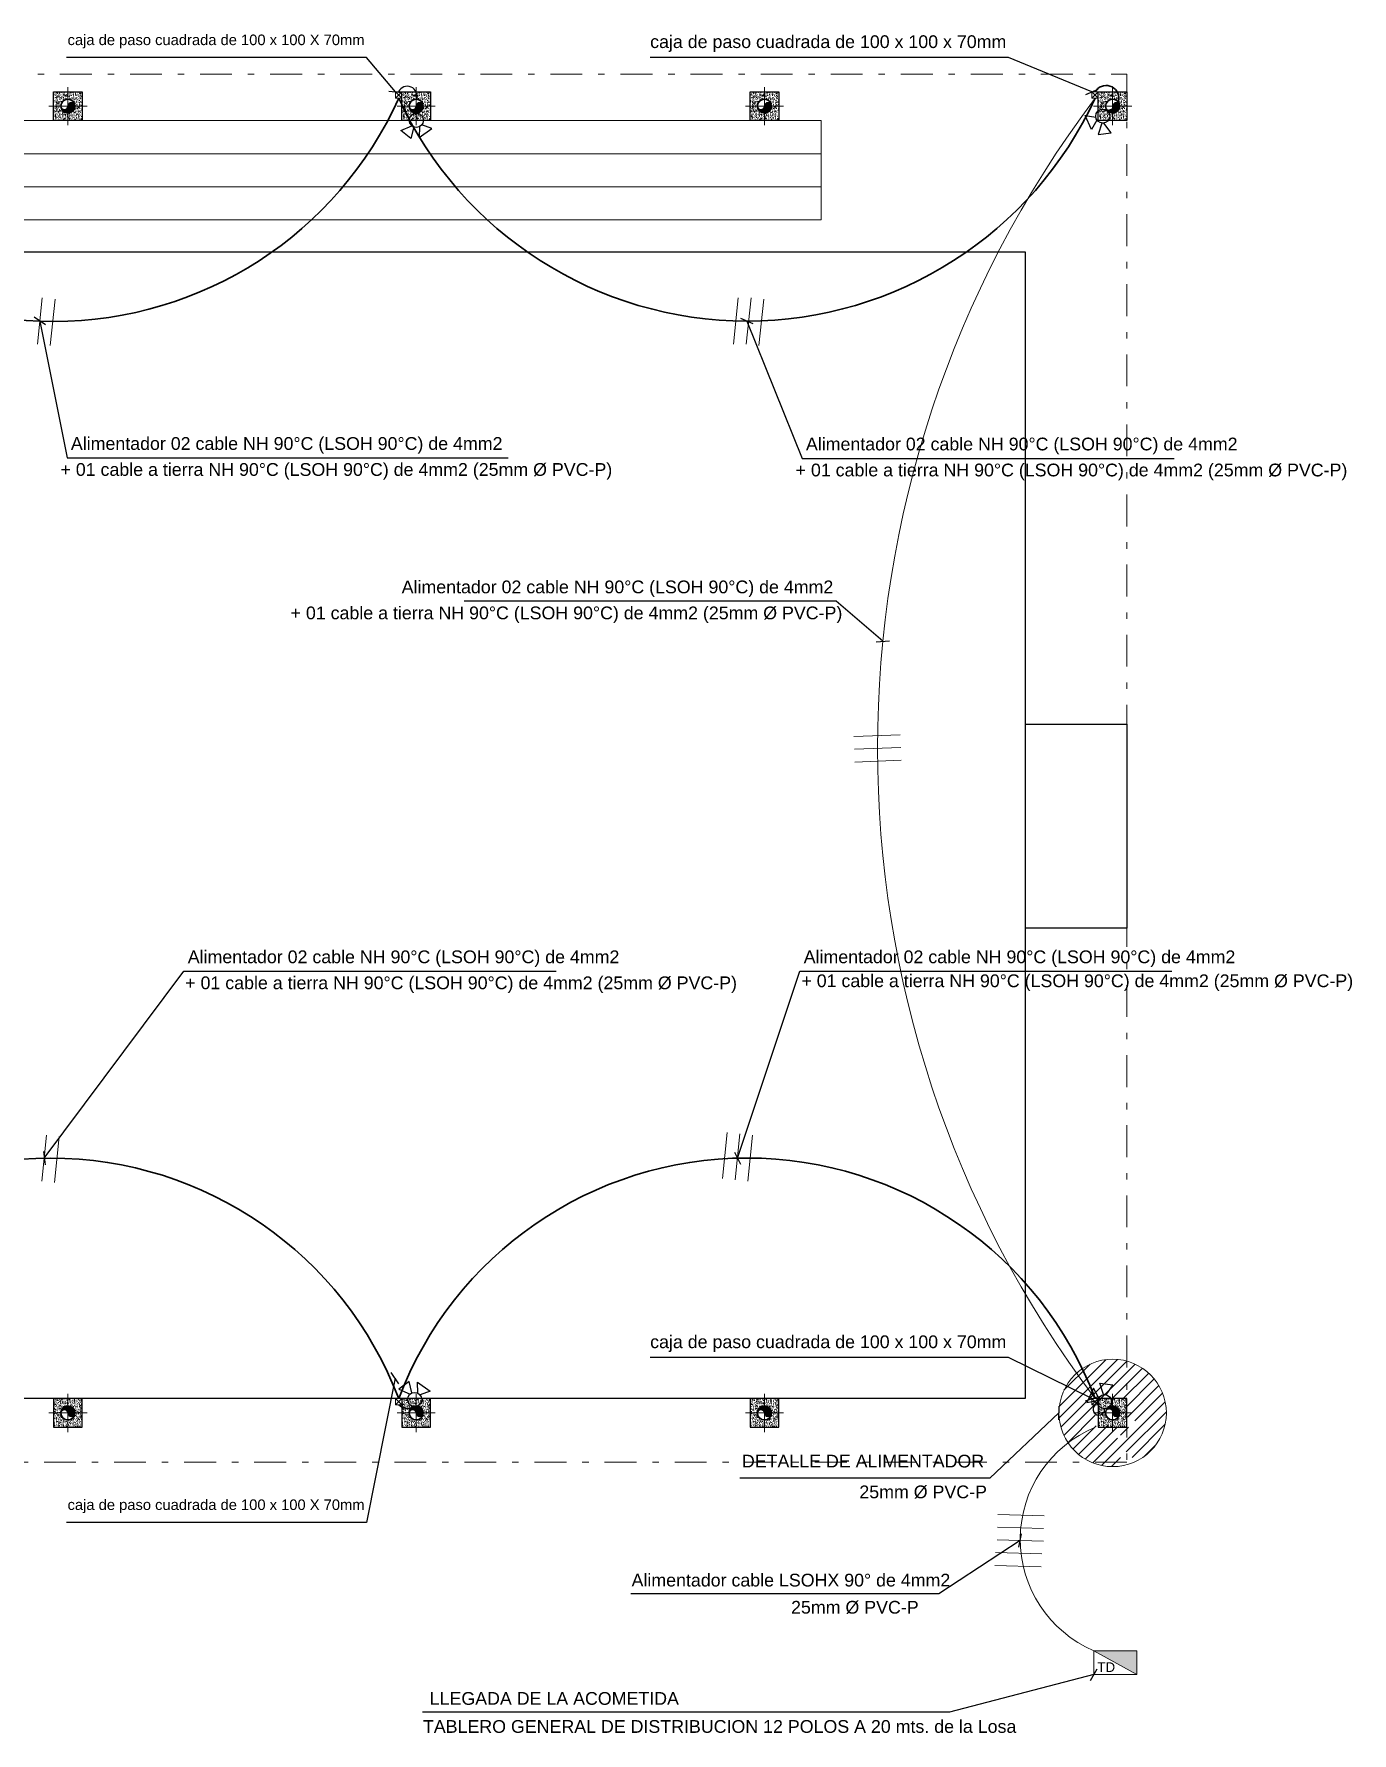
# Model space of a CAD drawing. Header units: metres. Extents: x 772934 to 773467, y 8442002 to 8442594.
# Drawn here: x 773079.42 to 773100.11, y 8442108.64 to 8442135.3 of the extents above; entities that cross this region are included whole.
import ezdxf

# ---------------------------------------------------------------- set-up
doc = ezdxf.new("R2010")
doc.units = ezdxf.units.M
doc.linetypes.add('DASHDOT', pattern=[1, 0.5, -0.25, 0, -0.25])
for name, color, linetype in [('C-ROAD-PROF-PROJ', 92, 'Continuous'), ('F2336', 2, 'Continuous'), ('TEXTOS-CHICOS-03', 3, 'Continuous')]:
    doc.layers.add(name, color=color, linetype=linetype)
for name, color, linetype, lineweight in [('COLUMNASS', 9, 'Continuous', 25), ('COTA', 1, 'Continuous', 9), ('COTAS', 40, 'Continuous', 5), ('COTAS-01', 1, 'Continuous', 9), ('ELEMENTOS', 2, 'Continuous', 5), ('IE-iluminacion', 3, 'Continuous', 35), ('MURO...', 112, 'Continuous', 30), ('N.P.T', 61, 'DASHDOT', 9), ('PLUMA0.00', 253, 'Continuous', 0), ('SIMBOLOSS', 140, 'Continuous', 13)]:
    doc.layers.add(name, color=color, linetype=linetype, lineweight=lineweight)
doc.layers.add('GRADERIA', color=7, linetype='Continuous', lineweight=15, true_color=0xc75757)
doc.styles.add('ARIAL', font='arial.ttf', dxfattribs={"width": 1.1})
doc.styles.get("Standard").update_dxf_attribs({"font": 'simplex.shx'})
doc.dimstyles.new('ISO-25', dxfattribs={"dimscale": 0, "dimtxt": 0.18, "dimasz": 0.08, "dimexe": 0.09, "dimexo": 0.5, "dimgap": 0.35, "dimtad": 0, "dimtih": 1, "dimtoh": 1, "dimzin": 3, "dimtxsty": 'Standard', "dimblk": 'OBLIQUE', "dimcen": -3, "dimclrd": 256, "dimclre": 256, "dimadec": 0, "dimazin": 0, "dimtfac": 1, "dimtmove": 2, "dimatfit": 2, "dimldrblk": 'OBLIQUE', "dimfxl": 1, "dimfxlon": 1, "dimtolj": 2, "dimarcsym": 0})

# ---------------------------------------------------------------- blocks, each defined once
blk = doc.blocks.new('_Oblique')
at = {"color": 0, "linetype": 'ByBlock', "lineweight": -2}
blk.add_line((-0.5, -0.5), (0.5, 0.5), dxfattribs=at)
blk = doc.blocks.new('TABLERO')
at = {"layer": 'SIMBOLOSS', "linetype": 'Continuous'}
for p, q in [((-0.225, 0), (0.225, 0)), ((-0.225, 0), (-0.225, -0.25)), ((-0.225, -0.25), (0.225, 0)), ((0.225, 0), (0.225, -0.25)), ((-0.225, -0.25), (0.225, -0.25))]:
    blk.add_line(p, q, dxfattribs=at)
blk.add_solid([(0.225, 0), (-0.225, -0.25), (0.225, -0.25)], dxfattribs=at)

msp = doc.modelspace()

# ---------------------------------------------------------------- hatches: boundary and pattern name
at = {"linetype": 'Continuous', "lineweight": 0}
h = msp.add_hatch(dxfattribs=at)
h.set_pattern_fill('AR-CONC', color=256, scale=0.01, angle=90, style=0)
h.set_pattern_definition([(140, (773080.15327, 8442133.52075), (0.0062752, 0.071726), [0.0075, -0.0825]), (85, (773080.15327, 8442133.52075), (-0.075219, -0.013875), [0.006, -0.066]), (190.451, (773080.15379, 8442133.526725), (-0.068944, 0.057851), [0.006374, -0.070114]), (136.184, (773080.13327, 8442133.52075), (0.016552, 0.106724), [0.01125, -0.12375]), (186.636, (773080.13465, 8442133.52964), (-0.097412, 0.093466), [0.009561, -0.105171]), (81.184, (773080.13327, 8442133.52075), (-0.097412, 0.093466), [0.009, -0.099]), (111, (773080.13827, 8442133.53075), (0.040262, 0.0596907), [0.0075, -0.0825]), (56, (773080.13827, 8442133.53075), (-0.072515, 0.0243315), [0.006, -0.066]), (161.451, (773080.14162, 8442133.53572), (-0.032253, 0.0840223), [0.006374, -0.070114]), (127.5, (773080.153268, 8442133.520748), (-0.0332894, 0.001216), [0, -0.0652, 0, -0.067, 0, -0.06625]), (97.5, (773080.153268, 8442133.520748), (-0.0394412, 0.026307), [0, -0.0382, 0, -0.0637, 0, -0.02525]), (57.5, (773080.153268, 8442133.498448), (0.0022555, 0.05338224), [0, -0.025, 0, -0.078, 0, -0.1035]), (47.5, (773080.15327, 8442133.48845), (-0.0100105, 0.0583186), [0, -0.0325, 0, -0.0518, 0, -0.0735])])
edge = h.paths.add_edge_path()
edge.add_line((773079.728, 8442134.171), (773079.844, 8442134.171))
edge.add_arc((773079.953, 8442134.171), 0.11, 540, 630)
edge.add_line((773079.953, 8442134.061), (773079.953, 8442133.946))
edge.add_line((773079.953, 8442133.946), (773079.728, 8442133.946))
edge.add_line((773079.728, 8442133.946), (773079.728, 8442134.171))
edge = h.paths.add_edge_path()
edge.add_line((773079.728, 8442134.396), (773079.953, 8442134.396))
edge.add_line((773079.953, 8442134.396), (773079.953, 8442134.28))
edge.add_arc((773079.953, 8442134.171), 0.11, 450, 540)
edge.add_line((773079.844, 8442134.171), (773079.728, 8442134.171))
edge.add_line((773079.728, 8442134.171), (773079.728, 8442134.396))
edge = h.paths.add_edge_path()
edge.add_line((773080.178, 8442134.171), (773080.063, 8442134.171))
edge.add_arc((773079.953, 8442134.171), 0.11, 360.0041, 450)
edge.add_line((773079.953, 8442134.28), (773079.953, 8442134.396))
edge.add_line((773079.953, 8442134.396), (773080.178, 8442134.396))
edge.add_line((773080.178, 8442134.396), (773080.178, 8442134.171))
edge = h.paths.add_edge_path()
edge.add_line((773080.063, 8442134.171), (773080.178, 8442134.171))
edge.add_line((773080.178, 8442134.171), (773080.178, 8442133.946))
edge.add_line((773080.178, 8442133.946), (773079.953, 8442133.946))
edge.add_line((773079.953, 8442133.946), (773079.953, 8442134.061))
edge.add_arc((773079.953, 8442134.171), 0.11, 630, 720.0041)
h = msp.add_hatch(dxfattribs=at)
h.set_pattern_fill('AR-CONC', color=256, scale=0.01, angle=90, style=0)
h.set_pattern_definition([(140, (773085.619935, 8442133.52075), (0.0062752, 0.071726), [0.0075, -0.0825]), (85, (773085.619935, 8442133.52075), (-0.075219, -0.013875), [0.006, -0.066]), (190.451, (773085.62046, 8442133.526725), (-0.068944, 0.057851), [0.006374, -0.070114]), (136.184, (773085.599935, 8442133.52075), (0.016552, 0.106724), [0.01125, -0.12375]), (186.636, (773085.60131, 8442133.52964), (-0.097412, 0.093466), [0.009561, -0.105171]), (81.184, (773085.59993, 8442133.52075), (-0.097412, 0.093466), [0.009, -0.099]), (111, (773085.604935, 8442133.53075), (0.040262, 0.0596907), [0.0075, -0.0825]), (56, (773085.604935, 8442133.53075), (-0.072515, 0.0243315), [0.006, -0.066]), (161.451, (773085.60829, 8442133.53572), (-0.032253, 0.0840223), [0.006374, -0.070114]), (127.5, (773085.619935, 8442133.520748), (-0.0332894, 0.001216), [0, -0.0652, 0, -0.067, 0, -0.06625]), (97.5, (773085.619935, 8442133.520748), (-0.0394412, 0.026307), [0, -0.0382, 0, -0.0637, 0, -0.02525]), (57.5, (773085.619935, 8442133.498448), (0.0022555, 0.05338224), [0, -0.025, 0, -0.078, 0, -0.1035]), (47.5, (773085.619935, 8442133.48845), (-0.0100105, 0.0583186), [0, -0.0325, 0, -0.0518, 0, -0.0735])])
edge = h.paths.add_edge_path()
edge.add_line((773085.195, 8442134.171), (773085.31, 8442134.171))
edge.add_arc((773085.42, 8442134.171), 0.11, 540, 630)
edge.add_line((773085.42, 8442134.061), (773085.42, 8442133.946))
edge.add_line((773085.42, 8442133.946), (773085.195, 8442133.946))
edge.add_line((773085.195, 8442133.946), (773085.195, 8442134.171))
edge = h.paths.add_edge_path()
edge.add_line((773085.195, 8442134.396), (773085.42, 8442134.396))
edge.add_line((773085.42, 8442134.396), (773085.42, 8442134.28))
edge.add_arc((773085.42, 8442134.171), 0.11, 450, 540)
edge.add_line((773085.31, 8442134.171), (773085.195, 8442134.171))
edge.add_line((773085.195, 8442134.171), (773085.195, 8442134.396))
edge = h.paths.add_edge_path()
edge.add_line((773085.645, 8442134.171), (773085.529, 8442134.171))
edge.add_arc((773085.42, 8442134.171), 0.11, 360.0041, 450)
edge.add_line((773085.42, 8442134.28), (773085.42, 8442134.396))
edge.add_line((773085.42, 8442134.396), (773085.645, 8442134.396))
edge.add_line((773085.645, 8442134.396), (773085.645, 8442134.171))
edge = h.paths.add_edge_path()
edge.add_line((773085.529, 8442134.171), (773085.645, 8442134.171))
edge.add_line((773085.645, 8442134.171), (773085.645, 8442133.946))
edge.add_line((773085.645, 8442133.946), (773085.42, 8442133.946))
edge.add_line((773085.42, 8442133.946), (773085.42, 8442134.061))
edge.add_arc((773085.42, 8442134.171), 0.11, 630, 720.0041)
h = msp.add_hatch(dxfattribs=at)
h.set_pattern_fill('AR-CONC', color=256, scale=0.01, angle=90, style=0)
h.set_pattern_definition([(140, (773091.0866, 8442133.52075), (0.0062752, 0.071726), [0.0075, -0.0825]), (85, (773091.0866, 8442133.52075), (-0.075219, -0.013875), [0.006, -0.066]), (190.451, (773091.087124, 8442133.526725), (-0.068944, 0.057851), [0.006374, -0.070114]), (136.184, (773091.0666, 8442133.52075), (0.016552, 0.106724), [0.01125, -0.12375]), (186.636, (773091.06798, 8442133.52964), (-0.097412, 0.093466), [0.009561, -0.105171]), (81.184, (773091.0666, 8442133.52075), (-0.097412, 0.093466), [0.009, -0.099]), (111, (773091.0716, 8442133.53075), (0.040262, 0.0596907), [0.0075, -0.0825]), (56, (773091.0716, 8442133.53075), (-0.072515, 0.0243315), [0.006, -0.066]), (161.451, (773091.07496, 8442133.53572), (-0.032253, 0.0840223), [0.006374, -0.070114]), (127.5, (773091.086602, 8442133.520748), (-0.0332894, 0.001216), [0, -0.0652, 0, -0.067, 0, -0.06625]), (97.5, (773091.0866, 8442133.520748), (-0.0394412, 0.026307), [0, -0.0382, 0, -0.0637, 0, -0.02525]), (57.5, (773091.086602, 8442133.498448), (0.0022555, 0.05338224), [0, -0.025, 0, -0.078, 0, -0.1035]), (47.5, (773091.0866, 8442133.48845), (-0.0100105, 0.0583186), [0, -0.0325, 0, -0.0518, 0, -0.0735])])
edge = h.paths.add_edge_path()
edge.add_line((773090.662, 8442134.171), (773090.777, 8442134.171))
edge.add_arc((773090.887, 8442134.171), 0.11, 540, 630)
edge.add_line((773090.887, 8442134.061), (773090.887, 8442133.946))
edge.add_line((773090.887, 8442133.946), (773090.662, 8442133.946))
edge.add_line((773090.662, 8442133.946), (773090.662, 8442134.171))
edge = h.paths.add_edge_path()
edge.add_line((773090.662, 8442134.396), (773090.887, 8442134.396))
edge.add_line((773090.887, 8442134.396), (773090.887, 8442134.28))
edge.add_arc((773090.887, 8442134.171), 0.11, 450, 540)
edge.add_line((773090.777, 8442134.171), (773090.662, 8442134.171))
edge.add_line((773090.662, 8442134.171), (773090.662, 8442134.396))
edge = h.paths.add_edge_path()
edge.add_line((773091.112, 8442134.171), (773090.996, 8442134.171))
edge.add_arc((773090.887, 8442134.171), 0.11, 360.0041, 450)
edge.add_line((773090.887, 8442134.28), (773090.887, 8442134.396))
edge.add_line((773090.887, 8442134.396), (773091.112, 8442134.396))
edge.add_line((773091.112, 8442134.396), (773091.112, 8442134.171))
edge = h.paths.add_edge_path()
edge.add_line((773090.996, 8442134.171), (773091.112, 8442134.171))
edge.add_line((773091.112, 8442134.171), (773091.112, 8442133.946))
edge.add_line((773091.112, 8442133.946), (773090.887, 8442133.946))
edge.add_line((773090.887, 8442133.946), (773090.887, 8442134.061))
edge.add_arc((773090.887, 8442134.171), 0.11, 630, 720.0041)
h = msp.add_hatch(dxfattribs=at)
h.set_pattern_fill('AR-CONC', color=256, scale=0.01, angle=90, style=0)
h.set_pattern_definition([(140, (773096.55327, 8442133.52075), (0.0062752, 0.071726), [0.0075, -0.0825]), (85, (773096.55327, 8442133.52075), (-0.075219, -0.013875), [0.006, -0.066]), (190.451, (773096.55379, 8442133.526725), (-0.068944, 0.057851), [0.006374, -0.070114]), (136.184, (773096.53327, 8442133.52075), (0.016552, 0.106724), [0.01125, -0.12375]), (186.636, (773096.53465, 8442133.52964), (-0.097412, 0.093466), [0.009561, -0.105171]), (81.184, (773096.53327, 8442133.52075), (-0.097412, 0.093466), [0.009, -0.099]), (111, (773096.53827, 8442133.53075), (0.040262, 0.0596907), [0.0075, -0.0825]), (56, (773096.53827, 8442133.53075), (-0.072515, 0.0243315), [0.006, -0.066]), (161.451, (773096.54162, 8442133.53572), (-0.032253, 0.0840223), [0.006374, -0.070114]), (127.5, (773096.553268, 8442133.520748), (-0.0332894, 0.001216), [0, -0.0652, 0, -0.067, 0, -0.06625]), (97.5, (773096.553268, 8442133.520748), (-0.0394412, 0.026307), [0, -0.0382, 0, -0.0637, 0, -0.02525]), (57.5, (773096.553268, 8442133.498448), (0.0022555, 0.05338224), [0, -0.025, 0, -0.078, 0, -0.1035]), (47.5, (773096.55327, 8442133.48845), (-0.0100105, 0.0583186), [0, -0.0325, 0, -0.0518, 0, -0.0735])])
edge = h.paths.add_edge_path()
edge.add_line((773096.128, 8442134.171), (773096.244, 8442134.171))
edge.add_arc((773096.353, 8442134.171), 0.11, 540, 630)
edge.add_line((773096.353, 8442134.061), (773096.353, 8442133.946))
edge.add_line((773096.353, 8442133.946), (773096.128, 8442133.946))
edge.add_line((773096.128, 8442133.946), (773096.128, 8442134.171))
edge = h.paths.add_edge_path()
edge.add_line((773096.128, 8442134.396), (773096.353, 8442134.396))
edge.add_line((773096.353, 8442134.396), (773096.353, 8442134.28))
edge.add_arc((773096.353, 8442134.171), 0.11, 450, 540)
edge.add_line((773096.244, 8442134.171), (773096.128, 8442134.171))
edge.add_line((773096.128, 8442134.171), (773096.128, 8442134.396))
edge = h.paths.add_edge_path()
edge.add_line((773096.578, 8442134.171), (773096.463, 8442134.171))
edge.add_arc((773096.353, 8442134.171), 0.11, 360.0041, 450)
edge.add_line((773096.353, 8442134.28), (773096.353, 8442134.396))
edge.add_line((773096.353, 8442134.396), (773096.578, 8442134.396))
edge.add_line((773096.578, 8442134.396), (773096.578, 8442134.171))
edge = h.paths.add_edge_path()
edge.add_line((773096.463, 8442134.171), (773096.578, 8442134.171))
edge.add_line((773096.578, 8442134.171), (773096.578, 8442133.946))
edge.add_line((773096.578, 8442133.946), (773096.353, 8442133.946))
edge.add_line((773096.353, 8442133.946), (773096.353, 8442134.061))
edge.add_arc((773096.353, 8442134.171), 0.11, 630, 720.0041)
at = {"linetype": 'Continuous'}
h = msp.add_hatch(color=256, dxfattribs=at)
h.set_gradient(color1=(0, 0, 255), one_color=1, tint=1)
h.paths.add_polyline_path([(773079.953, 8442134.061, -0.414214), (773079.844, 8442134.171, 1), (773079.953, 8442134.171, -1), (773080.063, 8442134.171, -0.414214)])
h = msp.add_hatch(color=256, dxfattribs=at)
h.set_gradient(color1=(0, 0, 255), one_color=1, tint=1)
h.paths.add_polyline_path([(773085.42, 8442134.061, -0.414214), (773085.31, 8442134.171, 1), (773085.42, 8442134.171, -1), (773085.529, 8442134.171, -0.414214)])
h = msp.add_hatch(color=256, dxfattribs=at)
h.set_gradient(color1=(0, 0, 255), one_color=1, tint=1)
h.paths.add_polyline_path([(773090.887, 8442134.061, -0.414214), (773090.777, 8442134.171, 1), (773090.887, 8442134.171, -1), (773090.996, 8442134.171, -0.414214)])
h = msp.add_hatch(color=256, dxfattribs=at)
h.set_gradient(color1=(0, 0, 255), one_color=1, tint=1)
h.paths.add_polyline_path([(773096.353, 8442134.061, -0.414214), (773096.244, 8442134.171, 1), (773096.353, 8442134.171, -1), (773096.463, 8442134.171, -0.414214)])
at = {"linetype": 'Continuous', "lineweight": 0}
h = msp.add_hatch(dxfattribs=at)
h.set_pattern_fill('AR-CONC', color=256, scale=0.01, angle=90, style=0)
h.set_pattern_definition([(140, (773080.15327, 8442111.46075), (0.0062752, 0.071726), [0.0075, -0.0825]), (85, (773080.15327, 8442111.46075), (-0.0752192, -0.0138751), [0.006, -0.066]), (190.4514, (773080.15379, 8442111.466725), (-0.068944, 0.057851), [0.006374, -0.0701142]), (136.184, (773080.13327, 8442111.46075), (0.016552, 0.106724), [0.01125, -0.12375]), (186.6356, (773080.13465, 8442111.46964), (-0.097412, 0.0934663), [0.009561, -0.1051713]), (81.184, (773080.13327, 8442111.46075), (-0.097412, 0.093466), [0.009, -0.099]), (111, (773080.13827, 8442111.47075), (0.0402619, 0.0596907), [0.0075, -0.0825]), (56, (773080.13827, 8442111.47075), (-0.072515, 0.0243315), [0.006, -0.066]), (161.4514, (773080.14162, 8442111.47572), (-0.032253, 0.0840223), [0.006374, -0.0701142]), (127.5, (773080.153268, 8442111.460748), (-0.03328939, 0.00121599), [0, -0.0652, 0, -0.067, 0, -0.06625]), (97.5, (773080.153268, 8442111.460748), (-0.03944117, 0.02630695), [0, -0.0382, 0, -0.0637, 0, -0.02525]), (57.5, (773080.153268, 8442111.438448), (0.0022555, 0.05338224), [0, -0.025, 0, -0.078, 0, -0.1035]), (47.5, (773080.15327, 8442111.42845), (-0.0100105, 0.0583186), [0, -0.0325, 0, -0.0518, 0, -0.0735])])
edge = h.paths.add_edge_path()
edge.add_line((773079.728, 8442113.661), (773079.844, 8442113.661))
edge.add_arc((773079.953, 8442113.661), 0.11, 90, 180, ccw=False)
edge.add_line((773079.953, 8442113.77), (773079.953, 8442113.886))
edge.add_line((773079.953, 8442113.886), (773079.728, 8442113.886))
edge.add_line((773079.728, 8442113.886), (773079.728, 8442113.661))
edge = h.paths.add_edge_path()
edge.add_line((773079.728, 8442113.436), (773079.953, 8442113.436))
edge.add_line((773079.953, 8442113.436), (773079.953, 8442113.551))
edge.add_arc((773079.953, 8442113.661), 0.11, 180, 270, ccw=False)
edge.add_line((773079.844, 8442113.661), (773079.728, 8442113.661))
edge.add_line((773079.728, 8442113.661), (773079.728, 8442113.436))
edge = h.paths.add_edge_path()
edge.add_line((773080.178, 8442113.661), (773080.063, 8442113.661))
edge.add_arc((773079.953, 8442113.661), 0.11, 270, 359.9959, ccw=False)
edge.add_line((773079.953, 8442113.551), (773079.953, 8442113.436))
edge.add_line((773079.953, 8442113.436), (773080.178, 8442113.436))
edge.add_line((773080.178, 8442113.436), (773080.178, 8442113.661))
edge = h.paths.add_edge_path()
edge.add_line((773080.063, 8442113.661), (773080.178, 8442113.661))
edge.add_line((773080.178, 8442113.661), (773080.178, 8442113.886))
edge.add_line((773080.178, 8442113.886), (773079.953, 8442113.886))
edge.add_line((773079.953, 8442113.886), (773079.953, 8442113.77))
edge.add_arc((773079.953, 8442113.661), 0.11, -0.0041, 90, ccw=False)
at = {"linetype": 'Continuous'}
h = msp.add_hatch(color=256, dxfattribs=at)
h.set_gradient(color1=(0, 0, 255), one_color=1, tint=1)
h.paths.add_polyline_path([(773079.953, 8442113.77, 0.414214), (773079.844, 8442113.661, -1), (773079.953, 8442113.661, 1), (773080.063, 8442113.661, 0.414214)])
at = {"linetype": 'Continuous', "lineweight": 0}
h = msp.add_hatch(dxfattribs=at)
h.set_pattern_fill('AR-CONC', color=256, scale=0.01, angle=90, style=0)
h.set_pattern_definition([(140, (773085.619935, 8442111.46075), (0.0062752, 0.071726), [0.0075, -0.0825]), (85, (773085.619935, 8442111.46075), (-0.0752192, -0.0138751), [0.006, -0.066]), (190.4514, (773085.62046, 8442111.466725), (-0.068944, 0.057851), [0.006374, -0.0701142]), (136.184, (773085.599935, 8442111.46075), (0.016552, 0.106724), [0.01125, -0.12375]), (186.6356, (773085.60131, 8442111.46964), (-0.097412, 0.0934663), [0.009561, -0.1051713]), (81.184, (773085.59993, 8442111.46075), (-0.097412, 0.093466), [0.009, -0.099]), (111, (773085.604935, 8442111.47075), (0.0402619, 0.0596907), [0.0075, -0.0825]), (56, (773085.604935, 8442111.47075), (-0.072515, 0.0243315), [0.006, -0.066]), (161.4514, (773085.60829, 8442111.47572), (-0.032253, 0.0840223), [0.006374, -0.0701142]), (127.5, (773085.619935, 8442111.460748), (-0.03328939, 0.00121599), [0, -0.0652, 0, -0.067, 0, -0.06625]), (97.5, (773085.619935, 8442111.460748), (-0.03944117, 0.02630695), [0, -0.0382, 0, -0.0637, 0, -0.02525]), (57.5, (773085.619935, 8442111.438448), (0.0022555, 0.05338224), [0, -0.025, 0, -0.078, 0, -0.1035]), (47.5, (773085.619935, 8442111.42845), (-0.0100105, 0.0583186), [0, -0.0325, 0, -0.0518, 0, -0.0735])])
edge = h.paths.add_edge_path()
edge.add_line((773085.195, 8442113.661), (773085.31, 8442113.661))
edge.add_arc((773085.42, 8442113.661), 0.11, 90, 180, ccw=False)
edge.add_line((773085.42, 8442113.77), (773085.42, 8442113.886))
edge.add_line((773085.42, 8442113.886), (773085.195, 8442113.886))
edge.add_line((773085.195, 8442113.886), (773085.195, 8442113.661))
edge = h.paths.add_edge_path()
edge.add_line((773085.195, 8442113.436), (773085.42, 8442113.436))
edge.add_line((773085.42, 8442113.436), (773085.42, 8442113.551))
edge.add_arc((773085.42, 8442113.661), 0.11, 180, 270, ccw=False)
edge.add_line((773085.31, 8442113.661), (773085.195, 8442113.661))
edge.add_line((773085.195, 8442113.661), (773085.195, 8442113.436))
edge = h.paths.add_edge_path()
edge.add_line((773085.645, 8442113.661), (773085.529, 8442113.661))
edge.add_arc((773085.42, 8442113.661), 0.11, 270, 359.9959, ccw=False)
edge.add_line((773085.42, 8442113.551), (773085.42, 8442113.436))
edge.add_line((773085.42, 8442113.436), (773085.645, 8442113.436))
edge.add_line((773085.645, 8442113.436), (773085.645, 8442113.661))
edge = h.paths.add_edge_path()
edge.add_line((773085.529, 8442113.661), (773085.645, 8442113.661))
edge.add_line((773085.645, 8442113.661), (773085.645, 8442113.886))
edge.add_line((773085.645, 8442113.886), (773085.42, 8442113.886))
edge.add_line((773085.42, 8442113.886), (773085.42, 8442113.77))
edge.add_arc((773085.42, 8442113.661), 0.11, -0.0041, 90, ccw=False)
at = {"linetype": 'Continuous'}
h = msp.add_hatch(color=256, dxfattribs=at)
h.set_gradient(color1=(0, 0, 255), one_color=1, tint=1)
h.paths.add_polyline_path([(773085.42, 8442113.77, 0.414214), (773085.31, 8442113.661, -1), (773085.42, 8442113.661, 1), (773085.529, 8442113.661, 0.414214)])
at = {"linetype": 'Continuous', "lineweight": 0}
h = msp.add_hatch(dxfattribs=at)
h.set_pattern_fill('AR-CONC', color=256, scale=0.01, angle=90, style=0)
h.set_pattern_definition([(140, (773091.0866, 8442111.46075), (0.0062752, 0.071726), [0.0075, -0.0825]), (85, (773091.0866, 8442111.46075), (-0.0752192, -0.0138751), [0.006, -0.066]), (190.4514, (773091.087124, 8442111.466725), (-0.068944, 0.057851), [0.006374, -0.0701142]), (136.184, (773091.0666, 8442111.46075), (0.016552, 0.106724), [0.01125, -0.12375]), (186.6356, (773091.06798, 8442111.46964), (-0.097412, 0.0934663), [0.009561, -0.1051713]), (81.184, (773091.0666, 8442111.46075), (-0.097412, 0.093466), [0.009, -0.099]), (111, (773091.0716, 8442111.47075), (0.0402619, 0.0596907), [0.0075, -0.0825]), (56, (773091.0716, 8442111.47075), (-0.072515, 0.0243315), [0.006, -0.066]), (161.4514, (773091.07496, 8442111.47572), (-0.032253, 0.0840223), [0.006374, -0.0701142]), (127.5, (773091.086602, 8442111.460748), (-0.03328939, 0.00121599), [0, -0.0652, 0, -0.067, 0, -0.06625]), (97.5, (773091.0866, 8442111.460748), (-0.03944117, 0.02630695), [0, -0.0382, 0, -0.0637, 0, -0.02525]), (57.5, (773091.086602, 8442111.438448), (0.0022555, 0.05338224), [0, -0.025, 0, -0.078, 0, -0.1035]), (47.5, (773091.0866, 8442111.42845), (-0.0100105, 0.0583186), [0, -0.0325, 0, -0.0518, 0, -0.0735])])
edge = h.paths.add_edge_path()
edge.add_line((773090.662, 8442113.661), (773090.777, 8442113.661))
edge.add_arc((773090.887, 8442113.661), 0.11, 90, 180, ccw=False)
edge.add_line((773090.887, 8442113.77), (773090.887, 8442113.886))
edge.add_line((773090.887, 8442113.886), (773090.662, 8442113.886))
edge.add_line((773090.662, 8442113.886), (773090.662, 8442113.661))
edge = h.paths.add_edge_path()
edge.add_line((773090.662, 8442113.436), (773090.887, 8442113.436))
edge.add_line((773090.887, 8442113.436), (773090.887, 8442113.551))
edge.add_arc((773090.887, 8442113.661), 0.11, 180, 270, ccw=False)
edge.add_line((773090.777, 8442113.661), (773090.662, 8442113.661))
edge.add_line((773090.662, 8442113.661), (773090.662, 8442113.436))
edge = h.paths.add_edge_path()
edge.add_line((773091.112, 8442113.661), (773090.996, 8442113.661))
edge.add_arc((773090.887, 8442113.661), 0.11, 270, 359.9959, ccw=False)
edge.add_line((773090.887, 8442113.551), (773090.887, 8442113.436))
edge.add_line((773090.887, 8442113.436), (773091.112, 8442113.436))
edge.add_line((773091.112, 8442113.436), (773091.112, 8442113.661))
edge = h.paths.add_edge_path()
edge.add_line((773090.996, 8442113.661), (773091.112, 8442113.661))
edge.add_line((773091.112, 8442113.661), (773091.112, 8442113.886))
edge.add_line((773091.112, 8442113.886), (773090.887, 8442113.886))
edge.add_line((773090.887, 8442113.886), (773090.887, 8442113.77))
edge.add_arc((773090.887, 8442113.661), 0.11, -0.0041, 90, ccw=False)
at = {"linetype": 'Continuous'}
h = msp.add_hatch(color=256, dxfattribs=at)
h.set_gradient(color1=(0, 0, 255), one_color=1, tint=1)
h.paths.add_polyline_path([(773090.887, 8442113.77, 0.414214), (773090.777, 8442113.661, -1), (773090.887, 8442113.661, 1), (773090.996, 8442113.661, 0.414214)])
at = {"linetype": 'Continuous', "lineweight": 0}
h = msp.add_hatch(dxfattribs=at)
h.set_pattern_fill('AR-CONC', color=256, scale=0.01, angle=90, style=0)
h.set_pattern_definition([(140, (773096.55327, 8442111.46075), (0.0062752, 0.071726), [0.0075, -0.0825]), (85, (773096.55327, 8442111.46075), (-0.0752192, -0.0138751), [0.006, -0.066]), (190.4514, (773096.55379, 8442111.466725), (-0.068944, 0.057851), [0.006374, -0.0701142]), (136.184, (773096.53327, 8442111.46075), (0.016552, 0.106724), [0.01125, -0.12375]), (186.6356, (773096.53465, 8442111.46964), (-0.097412, 0.0934663), [0.009561, -0.1051713]), (81.184, (773096.53327, 8442111.46075), (-0.097412, 0.093466), [0.009, -0.099]), (111, (773096.53827, 8442111.47075), (0.0402619, 0.0596907), [0.0075, -0.0825]), (56, (773096.53827, 8442111.47075), (-0.072515, 0.0243315), [0.006, -0.066]), (161.4514, (773096.54162, 8442111.47572), (-0.032253, 0.0840223), [0.006374, -0.0701142]), (127.5, (773096.553268, 8442111.460748), (-0.03328939, 0.00121599), [0, -0.0652, 0, -0.067, 0, -0.06625]), (97.5, (773096.553268, 8442111.460748), (-0.03944117, 0.02630695), [0, -0.0382, 0, -0.0637, 0, -0.02525]), (57.5, (773096.553268, 8442111.438448), (0.0022555, 0.05338224), [0, -0.025, 0, -0.078, 0, -0.1035]), (47.5, (773096.55327, 8442111.42845), (-0.0100105, 0.0583186), [0, -0.0325, 0, -0.0518, 0, -0.0735])])
edge = h.paths.add_edge_path()
edge.add_line((773096.128, 8442113.661), (773096.244, 8442113.661))
edge.add_arc((773096.353, 8442113.661), 0.11, 90, 180, ccw=False)
edge.add_line((773096.353, 8442113.77), (773096.353, 8442113.886))
edge.add_line((773096.353, 8442113.886), (773096.128, 8442113.886))
edge.add_line((773096.128, 8442113.886), (773096.128, 8442113.661))
edge = h.paths.add_edge_path()
edge.add_line((773096.128, 8442113.436), (773096.353, 8442113.436))
edge.add_line((773096.353, 8442113.436), (773096.353, 8442113.551))
edge.add_arc((773096.353, 8442113.661), 0.11, 180, 270, ccw=False)
edge.add_line((773096.244, 8442113.661), (773096.128, 8442113.661))
edge.add_line((773096.128, 8442113.661), (773096.128, 8442113.436))
edge = h.paths.add_edge_path()
edge.add_line((773096.578, 8442113.661), (773096.463, 8442113.661))
edge.add_arc((773096.353, 8442113.661), 0.11, 270, 359.9959, ccw=False)
edge.add_line((773096.353, 8442113.551), (773096.353, 8442113.436))
edge.add_line((773096.353, 8442113.436), (773096.578, 8442113.436))
edge.add_line((773096.578, 8442113.436), (773096.578, 8442113.661))
edge = h.paths.add_edge_path()
edge.add_line((773096.463, 8442113.661), (773096.578, 8442113.661))
edge.add_line((773096.578, 8442113.661), (773096.578, 8442113.886))
edge.add_line((773096.578, 8442113.886), (773096.353, 8442113.886))
edge.add_line((773096.353, 8442113.886), (773096.353, 8442113.77))
edge.add_arc((773096.353, 8442113.661), 0.11, -0.0041, 90, ccw=False)
at = {"linetype": 'Continuous'}
h = msp.add_hatch(color=256, dxfattribs=at)
h.set_gradient(color1=(0, 0, 255), one_color=1, tint=1)
h.paths.add_polyline_path([(773096.353, 8442113.77, 0.414214), (773096.244, 8442113.661, -1), (773096.353, 8442113.661, 1), (773096.463, 8442113.661, 0.414214)])
at = {"layer": 'PLUMA0.00'}
h = msp.add_hatch(dxfattribs=at)
h.set_pattern_fill('ANSI31', color=256, style=0)
h.set_pattern_definition([(45, (771770.63805, 8442434.14913), (-0.088388348, 0.088388348), [])])
h.paths.add_polyline_path([(773096.478, 8442112.827, -0.458512), (773095.51, 8442113.661, -0.107885), (773095.587, 8442114.012, -0.015257), (773096.076, 8442113.586), (773096.072, 8442113.561), (773096.053, 8442113.561), (773096.053, 8442113.461), (773096.103, 8442113.461, -0.010794), (773096.478, 8442113.13)])
h.paths.add_polyline_path([(773096.997, 8442113.117, -0.105358), (773096.72, 8442112.902, 0.007179), (773096.478, 8442113.13), (773096.478, 8442113.426, 0.249526), (773096.575, 8442113.464, 0.001148), (773096.604, 8442113.439), (773096.667, 8442113.327), (773096.686, 8442113.369, 0.012218)])
h.paths.add_polyline_path([(773096.076, 8442113.586, 0.015257), (773095.587, 8442114.012, -0.243663), (773096.198, 8442114.489)])
h.paths.add_polyline_path([(773096.361, 8442113.273), (773096.478, 8442113.258), (773096.478, 8442113.13, 0.010794), (773096.103, 8442113.461), (773096.153, 8442113.461), (773096.409, 8442113.461, 0.166591), (773096.473, 8442113.427)], flags=17)
h.paths.add_polyline_path([(773096.997, 8442113.117, -0.012218), (773096.686, 8442113.369), (773096.766, 8442113.547), (773096.6, 8442113.518, 0.040718), (773096.602, 8442113.536, 0.248216), (773096.553, 8442113.628), (773096.553, 8442113.861), (773096.353, 8442113.861), (773096.353, 8442113.962), (773097.141, 8442113.962, -0.091704), (773097.196, 8442113.661, -0.177151)])
h.paths.add_polyline_path([(773097.141, 8442113.962), (773096.353, 8442113.962), (773096.353, 8442113.861), (773096.153, 8442113.861), (773096.153, 8442113.661), (773096.086, 8442113.661), (773096.198, 8442114.489, -0.36217)])

# ---------------------------------------------------------------- linework, layer by layer
for p, q in [((773064.928, 8442131.886), (773094.978, 8442131.886)), ((773094.978, 8442131.886), (773094.978, 8442113.886)), ((773094.978, 8442113.886), (773064.928, 8442113.886))]:
    msp.add_line(p, q)
at = {"flags": 128}
msp.add_lwpolyline([(773094.978, 8442124.472), (773096.578, 8442124.472), (773096.578, 8442122.872), (773096.578, 8442121.272), (773094.978, 8442121.272)], dxfattribs=at)
at = {"layer": 'C-ROAD-PROF-PROJ', "ltscale": 0.05}
for centre, radius, start, end in [((773085.281, 8442134.335), 0.149, 338.323, 156.1299), ((773096.136, 8442113.716), 0.0906, 129.4428, 7.435)]:
    msp.add_arc(centre, radius, start, end, dxfattribs=at)
at = {"layer": 'COLUMNASS'}
for points in [[(773080.178, 8442134.396), (773080.178, 8442133.946), (773079.728, 8442133.946), (773079.728, 8442134.396)], [(773085.645, 8442134.396), (773085.645, 8442133.946), (773085.195, 8442133.946), (773085.195, 8442134.396)], [(773091.112, 8442134.396), (773091.112, 8442133.946), (773090.662, 8442133.946), (773090.662, 8442134.396)], [(773096.578, 8442134.396), (773096.578, 8442133.946), (773096.128, 8442133.946), (773096.128, 8442134.396)], [(773080.178, 8442113.436), (773080.178, 8442113.886), (773079.728, 8442113.886), (773079.728, 8442113.436)], [(773085.645, 8442113.436), (773085.645, 8442113.886), (773085.195, 8442113.886), (773085.195, 8442113.436)], [(773091.112, 8442113.436), (773091.112, 8442113.886), (773090.662, 8442113.886), (773090.662, 8442113.436)], [(773096.578, 8442113.436), (773096.578, 8442113.886), (773096.128, 8442113.886), (773096.128, 8442113.436)]]:
    msp.add_lwpolyline(points, close=True, dxfattribs=at)
at = {"layer": 'COTA'}
for p, q in [((773087.168, 8442126.402), (773092.013, 8442126.402)), ((773087.168, 8442126.402), (773092.013, 8442126.402)), ((773090.514, 8442112.639), (773094.426, 8442112.639))]:
    msp.add_line(p, q, dxfattribs=at)
for centre, radius, start, end in [((773109.614, 8442124.091), 16.952, 142.987, 217.013), ((773096.803, 8442111.678), 1.901, 112.3972, 246.9047)]:
    msp.add_arc(centre, radius, start, end, dxfattribs=at)
at = {"layer": 'COTAS', "color": 1}
msp.add_line((773096.052, 8442113.661), (773096.654, 8442113.661), dxfattribs=at)
for points in [[(773079.953, 8442134.471), (773079.953, 8442134.096), (773079.953, 8442133.871)], [(773085.42, 8442134.471), (773085.42, 8442134.096), (773085.42, 8442133.871)], [(773090.887, 8442134.471), (773090.887, 8442134.096), (773090.887, 8442133.871)], [(773096.353, 8442134.471), (773096.353, 8442134.096), (773096.353, 8442133.871)], [(773080.253, 8442134.171), (773079.878, 8442134.171), (773079.653, 8442134.171)], [(773085.72, 8442134.171), (773085.345, 8442134.171), (773085.12, 8442134.171)], [(773091.187, 8442134.171), (773090.812, 8442134.171), (773090.587, 8442134.171)], [(773096.653, 8442134.171), (773096.278, 8442134.171), (773096.053, 8442134.171)], [(773079.953, 8442113.361), (773079.953, 8442113.736), (773079.953, 8442113.961)], [(773085.42, 8442113.361), (773085.42, 8442113.736), (773085.42, 8442113.961)], [(773090.887, 8442113.361), (773090.887, 8442113.736), (773090.887, 8442113.961)], [(773096.353, 8442113.361), (773096.353, 8442113.736), (773096.353, 8442113.961)], [(773080.253, 8442113.661), (773079.878, 8442113.661), (773079.653, 8442113.661)], [(773085.72, 8442113.661), (773085.345, 8442113.661), (773085.12, 8442113.661)], [(773091.187, 8442113.661), (773090.812, 8442113.661), (773090.587, 8442113.661)]]:
    msp.add_lwpolyline(points, dxfattribs=at)
at = {"layer": 'ELEMENTOS'}
for p, q in [((773085.095, 8442134.396), (773085.195, 8442134.396)), ((773085.095, 8442134.296), (773085.095, 8442134.396)), ((773085.095, 8442134.396), (773085.195, 8442134.296)), ((773085.195, 8442134.396), (773085.095, 8442134.296)), ((773085.195, 8442134.396), (773085.195, 8442134.296)), ((773096.028, 8442134.396), (773096.128, 8442134.396)), ((773096.028, 8442134.296), (773096.028, 8442134.396)), ((773096.028, 8442134.396), (773096.128, 8442134.296)), ((773096.128, 8442134.396), (773096.028, 8442134.296)), ((773096.128, 8442134.396), (773096.128, 8442134.296)), ((773085.195, 8442134.296), (773085.095, 8442134.296)), ((773096.128, 8442134.296), (773096.028, 8442134.296)), ((773079.551, 8442131.161), (773079.476, 8442130.438)), ((773079.75, 8442131.14), (773079.675, 8442130.417)), ((773090.475, 8442131.161), (773090.401, 8442130.438)), ((773090.676, 8442131.161), (773090.602, 8442130.438)), ((773090.875, 8442131.14), (773090.801, 8442130.417)), ((773093.018, 8442124.305), (773092.291, 8442124.276)), ((773093.026, 8442124.105), (773092.299, 8442124.077)), ((773093.034, 8442123.905), (773092.307, 8442123.877)), ((773090.303, 8442118.063), (773090.228, 8442117.34)), ((773090.502, 8442118.043), (773090.427, 8442117.32)), ((773079.616, 8442118.022), (773079.541, 8442117.299)), ((773079.814, 8442118.002), (773079.74, 8442117.279)), ((773090.7, 8442118.022), (773090.626, 8442117.299)), ((773085.095, 8442113.886), (773085.195, 8442113.886)), ((773085.095, 8442113.786), (773085.095, 8442113.886)), ((773085.095, 8442113.886), (773085.195, 8442113.786)), ((773085.195, 8442113.886), (773085.095, 8442113.786)), ((773085.195, 8442113.786), (773085.095, 8442113.786)), ((773085.195, 8442113.886), (773085.195, 8442113.786)), ((773096.028, 8442113.886), (773096.128, 8442113.886)), ((773096.028, 8442113.786), (773096.028, 8442113.886)), ((773096.028, 8442113.886), (773096.128, 8442113.786)), ((773096.128, 8442113.886), (773096.028, 8442113.786)), ((773096.128, 8442113.786), (773096.028, 8442113.786)), ((773096.128, 8442113.886), (773096.128, 8442113.786)), ((773094.549, 8442112.067), (773095.276, 8442112.047)), ((773094.538, 8442111.668), (773095.265, 8442111.648)), ((773094.544, 8442111.868), (773095.27, 8442111.848)), ((773094.512, 8442111.468), (773095.239, 8442111.448)), ((773094.506, 8442111.268), (773095.233, 8442111.248))]:
    msp.add_line(p, q, dxfattribs=at)
msp.add_circle((773096.353, 8442113.661), 0.843, dxfattribs=at)
at = {"layer": 'F2336'}
for p, q in [((773085.178, 8442133.789), (773085.352, 8442133.865)), ((773085.338, 8442133.665), (773085.178, 8442133.789)), ((773085.382, 8442133.848), (773085.338, 8442133.665)), ((773085.472, 8442133.851), (773085.469, 8442133.681)), ((773085.469, 8442133.681), (773085.666, 8442133.82)), ((773085.666, 8442133.82), (773085.509, 8442133.879)), ((773096.023, 8442133.806), (773095.923, 8442134.026)), ((773095.923, 8442134.026), (773096.089, 8442133.998)), ((773096.106, 8442133.954), (773096.023, 8442133.806)), ((773096.182, 8442133.906), (773096.127, 8442133.727)), ((773096.328, 8442133.752), (773096.217, 8442133.906)), ((773096.127, 8442133.727), (773096.328, 8442133.752)), ((773085.31, 8442114.157), (773085.15, 8442114.034)), ((773085.15, 8442114.034), (773085.324, 8442113.957)), ((773085.353, 8442113.975), (773085.31, 8442114.157)), ((773085.444, 8442113.972), (773085.44, 8442114.142)), ((773085.44, 8442114.142), (773085.638, 8442114.003)), ((773096.05, 8442114.048), (773095.95, 8442113.827)), ((773096.135, 8442113.895), (773096.05, 8442114.048)), ((773096.208, 8442113.952), (773096.154, 8442114.127)), ((773096.154, 8442114.127), (773096.355, 8442114.102)), ((773096.355, 8442114.102), (773096.244, 8442113.947)), ((773085.638, 8442114.003), (773085.48, 8442113.943)), ((773095.95, 8442113.827), (773096.117, 8442113.856)), ((773096.255, 8442113.946), (773096.219, 8442113.948))]:
    msp.add_line(p, q, dxfattribs=at)
for centre in [(773085.423, 8442133.95), (773096.198, 8442134.015), (773085.395, 8442113.872), (773096.226, 8442113.838)]:
    msp.add_circle(centre, 0.111, dxfattribs=at)
at = {"layer": 'GRADERIA'}
for points in [[(773067.928, 8442133.946), (773091.778, 8442133.946)], [(773091.778, 8442133.946), (773091.778, 8442132.906), (773091.778, 8442132.386)], [(773067.928, 8442133.426), (773091.778, 8442133.426)], [(773067.928, 8442132.906), (773091.778, 8442132.906)], [(773067.928, 8442132.386), (773091.778, 8442132.386)]]:
    msp.add_lwpolyline(points, dxfattribs=at)
at = {"layer": 'IE-iluminacion', "linetype": 'Continuous'}
for centre, radius, start, end in [((773096.25, 8442134.298), 0.198, 275.5408, 150.2756), ((773079.731, 8442136.731), 5.937, 204.2159, 335.7841), ((773090.612, 8442136.821), 6.022, 204.7938, 335.2062), ((773079.678, 8442111.815), 5.846, 20.7421, 159.2579), ((773090.612, 8442111.817), 5.845, 20.7321, 159.2678), ((773085.286, 8442113.942), 0.21, 227.801, 301.098)]:
    msp.add_arc(centre, radius, start, end, dxfattribs=at)
at = {"layer": 'MURO...'}
for centre in [(773079.953, 8442134.171), (773085.42, 8442134.171), (773090.887, 8442134.171), (773096.353, 8442134.171), (773079.953, 8442113.661), (773085.42, 8442113.661), (773090.887, 8442113.661), (773096.353, 8442113.661)]:
    msp.add_circle(centre, 0.11, dxfattribs=at)
for centre, start, end in [((773079.898, 8442134.171), 180, 0), ((773080.008, 8442134.171), 0, 180), ((773085.365, 8442134.171), 180, 0), ((773085.475, 8442134.171), 0, 180), ((773090.832, 8442134.171), 180, 0), ((773090.941, 8442134.171), 0, 180), ((773096.408, 8442134.171), 0, 180), ((773079.898, 8442113.661), 0, 180), ((773080.008, 8442113.661), 180, 0), ((773085.365, 8442113.661), 0, 180), ((773085.475, 8442113.661), 180, 0), ((773090.832, 8442113.661), 0, 180), ((773090.941, 8442113.661), 180, 0), ((773096.408, 8442113.661), 180, 0)]:
    msp.add_arc(centre, 0.0548, start, end, dxfattribs=at)
at = {"layer": 'N.P.T'}
msp.add_lwpolyline([(773063.328, 8442134.676), (773096.578, 8442134.676), (773096.578, 8442112.886), (773063.328, 8442112.886)], close=True, dxfattribs=at)

# ---------------------------------------------------------------- block references
at = {"color": 0, "linetype": 'Continuous', "ltscale": 0.5, "xscale": -1.496250000000237, "yscale": 1.496250000000237, "zscale": 1.496250000000237, "rotation": 180}
msp.add_blockref('TABLERO', (773096.394, 8442109.555), dxfattribs=at)

# ---------------------------------------------------------------- texts
at = {"layer": 'TEXTOS-CHICOS-03', "style": 'ARIAL'}
for s, height, p in [('caja de paso cuadrada de 100 x 100 X 70mm', 0.1654, (773079.947, 8442135.13)), ('caja de paso cuadrada de 100 x 100 x 70mm', 0.2, (773089.093, 8442135.084)), ('Alimentador 02 cable NH 90°C (LSOH 90°C) de 4mm2', 0.2, (773079.999, 8442128.777)), ('Alimentador 02 cable NH 90°C (LSOH 90°C) de 4mm2', 0.2, (773091.538, 8442128.769)), ('+ 01 cable a tierra NH 90°C (LSOH 90°C) de 4mm2 (25mm %%C PVC-P)', 0.2, (773079.836, 8442128.369)), ('+ 01 cable a tierra NH 90°C (LSOH 90°C) de 4mm2 (25mm %%C PVC-P)', 0.2, (773091.376, 8442128.361)), ('Alimentador 02 cable NH 90°C (LSOH 90°C) de 4mm2', 0.2, (773085.192, 8442126.526)), ('+ 01 cable a tierra NH 90°C (LSOH 90°C) de 4mm2 (25mm %%C PVC-P)', 0.2, (773083.448, 8442126.118)), ('Alimentador 02 cable NH 90°C (LSOH 90°C) de 4mm2', 0.2, (773081.834, 8442120.72)), ('Alimentador 02 cable NH 90°C (LSOH 90°C) de 4mm2', 0.2, (773091.503, 8442120.72)), ('+ 01 cable a tierra NH 90°C (LSOH 90°C) de 4mm2 (25mm %%C PVC-P)', 0.2, (773081.794, 8442120.312)), ('+ 01 cable a tierra NH 90°C (LSOH 90°C) de 4mm2 (25mm %%C PVC-P)', 0.2, (773091.467, 8442120.344)), ('caja de paso cuadrada de 100 x 100 x 70mm', 0.2, (773089.093, 8442114.678)), ('DETALLE DE ALIMENTADOR', 0.2, (773090.533, 8442112.805)), ('25mm %%C PVC-P', 0.2, (773092.377, 8442112.322)), ('caja de paso cuadrada de 100 x 100 X 70mm', 0.1654, (773079.947, 8442112.138)), ('Alimentador cable LSOHX 90° de 4mm2', 0.2, (773088.801, 8442110.937)), ('25mm %%C PVC-P', 0.2, (773091.305, 8442110.511)), ('TD', 0.15, (773096.113, 8442109.596)), ('LLEGADA DE LA ACOMETIDA ', 0.2, (773085.632, 8442109.08)), ('TABLERO GENERAL DE DISTRIBUCION 12 POLOS A 20 mts. de la Losa ', 0.2, (773085.526, 8442108.64))]:
    msp.add_text(s, height=height, dxfattribs=at).set_placement(p)

# ---------------------------------------------------------------- leaders
at = {"layer": 'COTAS-01', "color": 1}
for points in [[(773085.095, 8442134.396), (773084.639, 8442134.934), (773079.932, 8442134.934)], [(773096.028, 8442134.396), (773094.719, 8442134.935), (773089.091, 8442134.935)], [(773079.513, 8442130.799), (773079.939, 8442128.652), (773086.865, 8442128.652)], [(773090.612, 8442130.799), (773091.479, 8442128.644), (773097.319, 8442128.644)], [(773092.746, 8442125.774), (773092.013, 8442126.402), (773086.173, 8442126.402)], [(773079.582, 8442117.661), (773081.774, 8442120.596), (773087.615, 8442120.596)], [(773090.462, 8442117.66), (773091.443, 8442120.596), (773097.284, 8442120.596)], [(773096.028, 8442113.886), (773094.719, 8442114.529), (773089.091, 8442114.529)], [(773085.088, 8442114.207), (773084.639, 8442111.942), (773079.932, 8442111.942)], [(773095.51, 8442113.661), (773094.426, 8442112.639), (773090.502, 8442112.639)], [(773094.901, 8442111.658), (773093.627, 8442110.822), (773088.792, 8442110.822)], [(773096.057, 8442109.555), (773093.79, 8442108.965), (773085.517, 8442108.965)]]:
    msp.add_leader(points, dimstyle='ISO-25', override={"dimscale": 1, "dimtxt": 0.2, "dimasz": 0.15, "dimexe": 0.12, "dimexo": 0.15, "dimgap": 0.0625, "dimcen": 0.2, "dimclrd": 1, "dimclre": 1}, dxfattribs=at)

doc.saveas('drawing.dxf')
